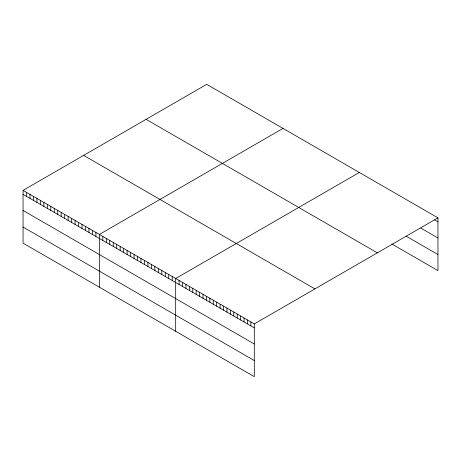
<?xml version="1.0" encoding="UTF-8"?>
<svg xmlns="http://www.w3.org/2000/svg" width="461" height="461" viewBox="0 0 461 461"><rect width="100%" height="100%" fill="white"/><g stroke="black" fill="none" stroke-linecap="round" stroke-linejoin="round"><path stroke-width="0.69" d="M23.05 190.376L254.299 323.887L254.299 376.654L23.05 243.143L23.05 190.376L206.701 84.346L437.95 217.857L437.95 270.624L391.804 243.978M283.014 128.406L99.363 234.436L99.363 287.203M359.326 172.466L175.676 278.496L175.676 331.257M254.299 323.887L437.95 217.857M434.533 219.897L437.95 221.868M420.858 228.091L437.95 237.957M406.043 236.113L437.95 254.535M146.097 119.336L377.346 252.847M83.654 155.386L314.903 288.897M23.05 194.392L254.299 327.898M23.05 210.481L254.299 343.987M23.05 227.054L254.299 360.565M250.882 321.916L250.882 325.927M247.459 319.94L247.459 323.95M244.042 317.969L244.042 321.98M240.625 315.992L240.625 320.009M237.208 314.022L237.208 318.032M233.785 312.045L233.785 316.062M230.367 310.074L230.367 314.085M226.95 308.098L226.95 312.114M223.533 306.127L223.533 310.138M220.116 304.151L220.116 308.167M216.693 302.18L216.693 306.19M213.276 300.203L213.276 304.22M209.859 298.232L209.859 302.243M206.442 296.256L206.442 300.272M203.019 294.285L203.019 298.296M199.601 292.309L199.601 296.325M196.184 290.338L196.184 294.349M192.767 288.361L192.767 292.378M189.35 286.39L189.35 290.401M185.927 284.414L185.927 288.43M182.51 282.443L182.51 286.454M179.093 280.467L179.093 284.483M172.207 276.491L172.207 280.507M168.738 274.491L168.738 278.502M165.269 272.486L165.269 276.502M161.799 270.486L161.799 274.497M158.33 268.481L158.33 272.491M154.861 266.481L154.861 270.492M151.392 264.476L151.392 268.486M147.923 262.47L147.923 266.487M144.454 260.471L144.454 264.481M140.985 258.465L140.985 262.482M137.516 256.466L137.516 260.477M134.047 254.46L134.047 258.477M130.578 252.461L130.578 256.472M127.109 250.456L127.109 254.472M123.64 248.456L123.64 252.467M120.171 246.451L120.171 250.467M116.708 244.451L116.708 248.462M113.239 242.446L113.239 246.462M109.77 240.446L109.77 244.457M106.301 238.441L106.301 242.457M102.832 236.441L102.832 240.452M95.894 232.43L95.894 236.447M92.425 230.431L92.425 234.442M88.956 228.425L88.956 232.442M85.487 226.426L85.487 230.437M82.018 224.421L82.018 228.437M78.549 222.421L78.549 226.432M75.08 220.416L75.08 224.432M71.611 218.416L71.611 222.427M68.142 216.411L68.142 220.427M64.673 214.411L64.673 218.422M61.204 212.406L61.204 216.422M57.734 210.406L57.734 214.417M54.271 208.401L54.271 212.417M50.802 206.401L50.802 210.412M47.333 204.396L47.333 208.412M43.864 202.396L43.864 206.407M40.395 200.391L40.395 204.402M36.926 198.386L36.926 202.402M33.457 196.386L33.457 200.397M29.988 194.381L29.988 198.397M26.519 192.381L26.519 196.392"/></g></svg>
